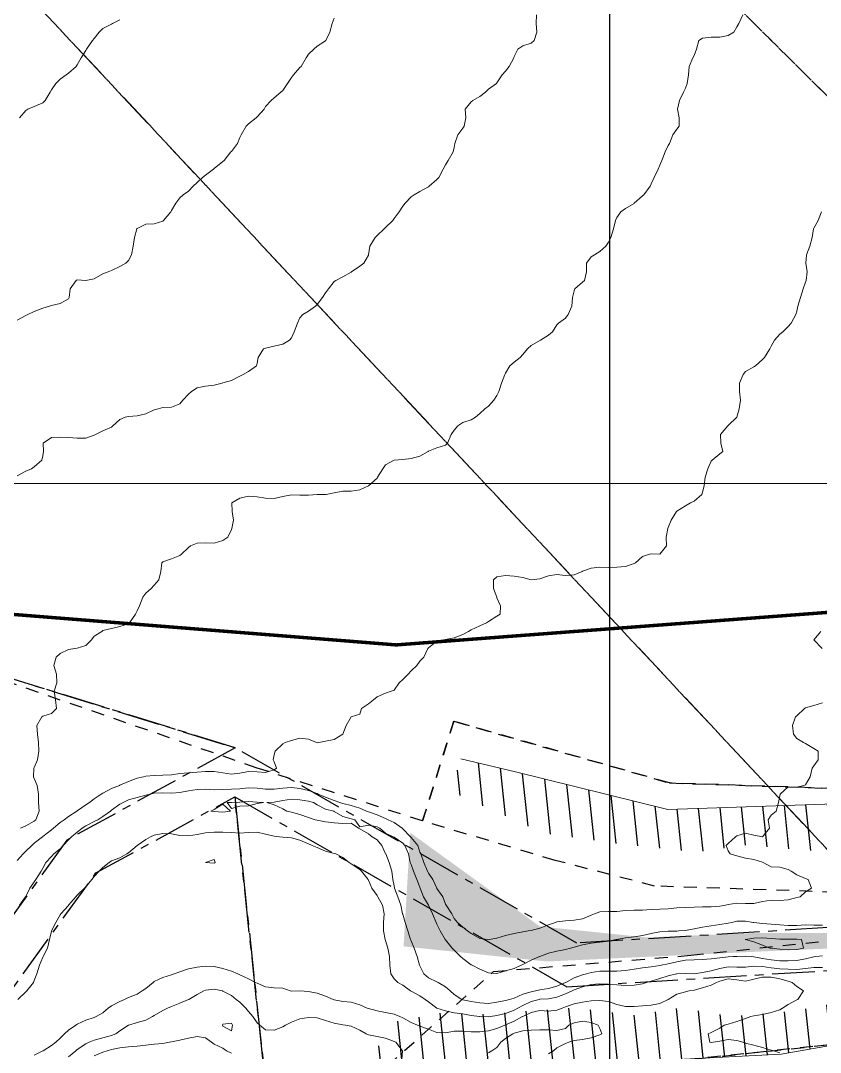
# Model space of a CAD drawing. Header units: centimetres. Extents: x 0 to 642158, y -847 to 649707.
# Drawn here: x 616796.5 to 616843.1, y 621054.2 to 621114.4 of the extents above; entities that cross this region are included whole.
import ezdxf

# ---------------------------------------------------------------- set-up
doc = ezdxf.new("R2010")
doc.units = ezdxf.units.CM
doc.header["$MEASUREMENT"] = 0
doc.linetypes.add('CENTERX2', pattern=[4, 2.5, -0.5, 0.5, -0.5])
doc.linetypes.add('JIS_02_0.7', pattern=[1.35, 0.75, -0.6])
for name, color, linetype, lineweight in [('MEV_grille', 254, 'Continuous', 9), ('MEV_layout inondation', 5, 'Continuous', 15), ('MEV_schema paysager_V', 7, 'Continuous', 20), ('WAL_parcellaire agricole', 7, 'JIS_02_0.7', 25), ('WAL_topographie 0.5', 253, 'Continuous', 20)]:
    doc.layers.add(name, color=color, linetype=linetype, lineweight=lineweight)
doc.layers.add('MEV_hydro_Ha', color=7, linetype='Continuous', lineweight=30, true_color=0x0000f9)
doc.layers.add('SPW_parcellaire cadastral', color=7, linetype='CENTERX2', lineweight=25, true_color=0xff0542)
doc.layers.add('MEV_schema paysager_Ha', color=7, linetype='Continuous', lineweight=25, transparency=0.13)
picture_1 = doc.add_image_def('image2.png', size_in_pixel=(6614, 11023))

# ---------------------------------------------------------------- blocks, each defined once
blk = doc.blocks.new('*U114')
at = {"layer": 'MEV_grille', "transparency": 33554687}
blk.add_lwpolyline([(-1338.461, 0), (1338.461, 0)], dxfattribs=at)
blk = doc.blocks.new('*U115')
at = {"layer": 'MEV_grille', "color": 0, "linetype": 'ByBlock', "lineweight": -2, "transparency": 16777216}
blk.add_blockref('*U114', (0, -1300), dxfattribs=at)

msp = doc.modelspace()

# ---------------------------------------------------------------- hatches: boundary and pattern name
at = {"layer": 'MEV_hydro_Ha'}
h = msp.add_hatch(color=160, dxfattribs=at)
h.dxf.hatch_style = 1
h.paths.add_polyline_path([(616923.189, 621072.184), (616923.583, 621070.074), (616908.943, 621069.337), (616896.908, 621067.665), (616890.622, 621065.504), (616879.516, 621062.313), (616868.169, 621061.352), (616856.408, 621060.756), (616840.985, 621060.113), (616827.166, 621059.468), (616818.8, 621060.35), (616819.191, 621066.99), (616826.744, 621061.52), (616832.996, 621060.87), (616839.115, 621061.13), (616844.194, 621061.13), (616853.18, 621062.303), (616865.292, 621062.433), (616876.101, 621063.735), (616884.565, 621065.037), (616893.16, 621067.772), (616897.328, 621069.855), (616903.969, 621070.767), (616911.913, 621071.157), (616919.728, 621071.939), (616922.592, 621072.069)])
at = {"layer": 'MEV_schema paysager_Ha', "transparency": 33554687}
h = msp.add_hatch(dxfattribs=at)
h.set_pattern_fill('ANSI31', color=130, scale=10, angle=51)
h.paths.add_polyline_path([(616921.234, 621075.254), (616920.175, 621077.34), (616905.115, 621075.593), (616894.808, 621073.656), (616886.88, 621072.511), (616881.066, 621071.454), (616864.359, 621069.597), (616853.438, 621069.044), (616846.802, 621068.768), (616834.221, 621068.353), (616825.332, 621070.538), (616822.148, 621071.312), (616821.589, 621069.393), (616826.957, 621066.971), (616831.373, 621066.337), (616835.888, 621065.856), (616838.774, 621066.263), (616842.252, 621065.967), (616846.616, 621065.771), (616849.497, 621066.823), (616852.821, 621066.768), (616855.701, 621066.713), (616859.967, 621066.269), (616863.883, 621066.868), (616868.477, 621067.607), (616875.024, 621067.079), (616876.872, 621068.927), (616881.149, 621068.61), (616886.864, 621069.509), (616891.602, 621070.91), (616894.117, 621071.2), (616895.954, 621071.877), (616899.511, 621072.235), (616903.286, 621073.686), (616906.074, 621073.744), (616910.198, 621073.86), (616912.87, 621074.499), (616915.89, 621074.789)])
h = msp.add_hatch(dxfattribs=at)
h.set_pattern_fill('ANSI31', color=130, scale=10, angle=51)
h.paths.add_polyline_path([(616926.518, 621065.683), (616925.028, 621066.508), (616922.985, 621065.666), (616919.62, 621064.285), (616916.675, 621065.126), (616914.511, 621064.825), (616911.567, 621065.186), (616909.163, 621065.066), (616906.278, 621064.405), (616902.132, 621064.044), (616895.401, 621063.143), (616891.249, 621062.241), (616886.378, 621060.618), (616882.892, 621060.141), (616878.07, 621059.091), (616874.105, 621059.79), (616868.681, 621058.277), (616861.806, 621057.836), (616856.761, 621057.899), (616851.715, 621057.773), (616848.372, 621058.025), (616844.651, 621057.142), (616841.624, 621056.575), (616838.029, 621056.259), (616834.939, 621056.764), (616832.29, 621056.322), (616828.758, 621056.764), (616823.586, 621056.386), (616820.938, 621056.449), (616817.723, 621055.851), (616816.544, 621051.598), (616824.131, 621053.032), (616829.052, 621052.93), (616834.793, 621053.75), (616840.842, 621054.057), (616844.943, 621054.775), (616847.301, 621055.082), (616850.377, 621055.287), (616854.068, 621055.595), (616858.681, 621055.902), (616863.397, 621056.209), (616867.19, 621056.312), (616870.881, 621056.619), (616874.469, 621057.029), (616878.981, 621057.337), (616883.081, 621057.849), (616887.797, 621058.977), (616890.565, 621059.284), (616894.051, 621060.001), (616900.305, 621060.924), (616911.504, 621061.753), (616915.929, 621062.029), (616918.556, 621062.582), (616922.704, 621063.135), (616925.608, 621063.964), (616927.245, 621064.559)])

# ---------------------------------------------------------------- linework, layer by layer
at = {"layer": 'MEV_layout inondation', "const_width": 0.2}
msp.add_lwpolyline([(616900.942, 621085.199), (616869.556, 621081.82), (616818.373, 621077.958), (616791.092, 621080.131), (616754.688, 621092.309), (616742.718, 621101.924), (616722.412, 621069.444), (616695.48, 621070.085), (616668.547, 621046.793), (616701.256, 620999.929), (616753.203, 621003.561), (616805.513, 621043.508), (616905.775, 621054.403)], dxfattribs=at)
at = {"layer": 'MEV_schema paysager_V', "color": 130}
for points in [[(616920.175, 621077.34), (616905.115, 621075.593), (616894.808, 621073.656), (616886.88, 621072.511), (616881.066, 621071.454), (616864.359, 621069.597), (616853.438, 621069.044), (616846.802, 621068.768), (616834.221, 621068.353), (616825.332, 621070.538), (616822.148, 621071.312)], [(616816.759, 621052.372), (616816.544, 621051.598), (616824.131, 621053.032), (616829.052, 621052.93), (616834.793, 621053.75), (616840.842, 621054.057), (616844.943, 621054.775), (616847.301, 621055.082), (616850.377, 621055.287), (616854.068, 621055.595), (616858.681, 621055.902), (616863.397, 621056.209), (616867.19, 621056.312), (616870.881, 621056.619), (616874.469, 621057.029), (616878.981, 621057.337), (616883.081, 621057.849), (616887.797, 621058.977), (616890.565, 621059.284), (616894.051, 621060.001), (616900.305, 621060.924)]]:
    msp.add_lwpolyline(points, dxfattribs=at)
at = {"layer": 'SPW_parcellaire cadastral'}
for points in [[(616847.565, 621061.691), (616772.42, 621142.06), (616841.151, 621171.07), (616875.163, 621136.929), (616902.276, 621105.214), (616921.936, 621074.869), (616923.568, 621072.35), (616896.517, 621069.531), (616879.69, 621063.677), (616847.565, 621061.691)], [(616847.565, 621061.691), (616828.917, 621060.539), (616808.973, 621071.951), (616779.19, 621081.167), (616754.653, 621083.181), (616749.683, 621089.067), (616744.793, 621094.859), (616737.834, 621103.1), (616737.636, 621103.336), (616732.916, 621108.926), (616728.3, 621114.393), (616727.627, 621115.19), (616722.948, 621120.732), (616722.671, 621121.06), (616772.42, 621142.06), (616847.565, 621061.691)], [(616770.879, 621062.083), (616760.686, 621075.337), (616754.653, 621083.181), (616779.19, 621081.167), (616808.973, 621071.951), (616799.149, 621066.556), (616793.149, 621058.234), (616770.879, 621062.083)], [(616773.292, 621059.129), (616794.263, 621055.504), (616800.848, 621064.637), (616808.947, 621069.085), (616810.649, 621053.21), (616786.411, 621043.132), (616779.255, 621051.859), (616773.292, 621059.129)], [(616828.62, 620991.602), (616822.528, 620999.222), (616821.141, 621000.957), (616815.653, 621007.62), (616810.697, 621013.64), (616809.106, 621015.572), (616786.411, 621043.132), (616810.649, 621053.21), (616808.947, 621069.085), (616828.325, 621057.997), (616866.877, 621060.38), (616914.934, 620908.409)]]:
    msp.add_lwpolyline(points, dxfattribs=at)
at = {"layer": 'WAL_parcellaire agricole'}
for points in [[(616810.251, 621070.768), (616781.35, 621080.764), (616765.85, 621085.362), (616748.357, 621090.818), (616682.918, 621169.639), (616661.738, 621197.449), (616602.087, 621269.369), (616526.994, 621299.499), (616576.822, 621338.338), (616533.815, 621402.665), (616552.813, 621416.834), (616582.717, 621382.138), (616635.423, 621323.445), (616688.43, 621261.152), (616732.293, 621211.325), (616828.245, 621125.169), (616881.648, 621072.228), (616874.217, 621071.21), (616845.277, 621069.528), (616834.321, 621069.895), (616821.725, 621073.496), (616819.913, 621067.675), (616810.251, 621070.768)], [(616729.279, 621214.505), (616755.498, 621243.526), (616799.169, 621200.865), (616838.173, 621169.87), (616922.849, 621078.881), (616887.651, 621066.277), (616828.245, 621125.169), (616732.293, 621211.325), (616729.279, 621214.505)], [(616881.648, 621072.228), (616887.651, 621066.277), (616879.751, 621065.476), (616845.352, 621063.472), (616833.452, 621063.87), (616827.652, 621065.37), (616819.913, 621067.675), (616821.725, 621073.496), (616834.321, 621069.895), (616845.277, 621069.528), (616874.217, 621071.21), (616881.648, 621072.228)], [(616814.49, 621050.306), (616817.853, 621053.369), (616824.051, 621058.886), (616835.557, 621059.83), (616843.551, 621060.681), (616879.102, 621062.459), (616881.452, 621057.429), (616875.386, 621056.217), (616844.023, 621054.647), (616836.053, 621053.8), (616826.496, 621053.049), (616814.49, 621050.306)], [(616953.143, 620711.971), (616858.38, 620827.209), (616864.438, 620861.876), (616868.32, 620884.334), (616867.933, 620903.376), (616866.056, 620918.251), (616863.43, 620932.75), (616860.116, 620946.437), (616856.142, 620953.121), (616843.946, 620973.289), (616803.523, 621027.534), (616798.272, 621035.533), (616814.49, 621050.306), (616826.496, 621053.049), (616836.053, 621053.8), (616844.023, 621054.647), (616875.386, 621056.217), (616881.452, 621057.429)]]:
    msp.add_lwpolyline(points, dxfattribs=at)
at = {"layer": 'WAL_topographie 0.5'}
for points in [[(616826.55, 621114.75), (616826.539, 621114.25), (616826.58, 621113.75), (616826.417, 621113.25), (616826.25, 621113.099), (616825.75, 621112.947), (616825.472, 621112.75), (616825.25, 621112.321), (616825.225, 621112.25), (616824.964, 621111.75), (616824.75, 621111.462), (616824.554, 621111.25), (616824.25, 621110.778), (616824.219, 621110.75), (616823.75, 621110.409), (616823.575, 621110.25), (616823.25, 621109.99), (616822.85, 621109.75), (616822.75, 621109.685), (616822.393, 621109.25), (616822.424, 621108.75), (616822.339, 621108.25), (616822.25, 621108.129), (616821.972, 621107.75), (616821.788, 621107.25), (616821.75, 621107), (616821.7, 621106.75), (616821.411, 621106.25), (616821.25, 621106), (616821.118, 621105.75), (616820.853, 621105.25), (616820.75, 621105.144), (616820.286, 621104.75), (616820.25, 621104.719), (616819.75, 621104.447), (616819.409, 621104.25), (616819.25, 621104.129), (616818.895, 621103.75), (616818.75, 621103.577), (616818.537, 621103.25), (616818.25, 621102.854), (616818.169, 621102.75), (616817.75, 621102.342), (616817.658, 621102.25), (616817.25, 621101.863), (616817.148, 621101.75), (616816.832, 621101.25), (616816.762, 621100.75), (616816.75, 621100.719), (616816.482, 621100.25), (616816.25, 621100.083), (616815.769, 621099.75), (616815.75, 621099.734), (616815.25, 621099.462), (616814.838, 621099.25), (616814.75, 621099.192), (616814.412, 621098.75), (616814.25, 621098.53), (616814.061, 621098.25), (616813.75, 621097.839), (616813.667, 621097.75), (616813.25, 621097.459), (616812.917, 621097.25), (616812.75, 621097.054), (616812.601, 621096.75), (616812.424, 621096.25), (616812.25, 621095.886), (616812.146, 621095.75), (616811.75, 621095.515), (616811.25, 621095.41), (616810.75, 621095.298), (616810.617, 621095.25), (616810.317, 621094.75), (616810.25, 621094.417), (616810.219, 621094.25), (616809.75, 621093.924), (616809.442, 621093.75), (616809.25, 621093.646), (616808.75, 621093.398), (616808.25, 621093.259), (616808.212, 621093.25), (616807.75, 621093.135), (616807.25, 621093.071), (616806.75, 621092.969), (616806.432, 621092.75), (616806.25, 621092.604), (616805.92, 621092.25), (616805.75, 621092.047), (616805.25, 621091.85), (616804.75, 621091.821), (616804.485, 621091.75), (616804.25, 621091.684), (616803.75, 621091.463), (616803.25, 621091.342), (616802.75, 621091.307), (616802.544, 621091.25), (616802.25, 621091.125), (616801.833, 621090.75), (616801.75, 621090.685), (616801.25, 621090.466), (616800.827, 621090.25), (616800.75, 621090.211), (616800.25, 621090.029), (616799.75, 621090.028), (616799.25, 621090.065), (616798.75, 621090.089), (616798.25, 621090.08), (616797.776, 621089.75), (616797.786, 621089.25), (616797.75, 621089), (616797.694, 621088.75), (616797.25, 621088.36), (616797.095, 621088.25), (616796.75, 621088.099), (616796.25, 621087.826)], [(616814.75, 621114.558), (616814.642, 621114.25), (616814.5, 621113.75), (616814.264, 621113.25), (616814.25, 621113.233), (616813.75, 621112.924), (616813.559, 621112.75), (616813.25, 621112.454), (616813.114, 621112.25), (616812.817, 621111.75), (616812.75, 621111.685), (616812.375, 621111.25), (616812.25, 621111.1), (616812.027, 621110.75), (616811.75, 621110.331), (616811.631, 621110.25), (616811.25, 621109.917), (616811.076, 621109.75), (616810.75, 621109.409), (616810.658, 621109.25), (616810.25, 621108.794), (616810.192, 621108.75), (616809.75, 621108.401), (616809.615, 621108.25), (616809.314, 621107.75), (616809.25, 621107.594), (616809.109, 621107.25), (616808.75, 621106.783), (616808.722, 621106.75), (616808.324, 621106.25), (616808.25, 621106.185), (616807.75, 621105.788), (616807.708, 621105.75), (616807.25, 621105.391), (616807.069, 621105.25), (616806.75, 621104.97), (616806.513, 621104.75), (616806.25, 621104.464), (616805.937, 621104.25), (616805.75, 621104.07), (616805.5, 621103.75), (616805.25, 621103.329), (616805.209, 621103.25), (616804.793, 621102.75), (616804.75, 621102.715), (616804.25, 621102.548), (616803.75, 621102.534), (616803.25, 621102.283), (616803.228, 621102.25), (616803.088, 621101.75), (616803.028, 621101.25), (616802.921, 621100.75), (616802.75, 621100.417), (616802.6, 621100.25), (616802.25, 621100.061), (616801.75, 621099.828), (616801.566, 621099.75), (616801.25, 621099.628), (616800.75, 621099.346), (616800.25, 621099.25), (616800.25, 621099.25), (616800.25, 621099.25), (616799.75, 621099.278), (616799.69, 621099.25), (616799.335, 621098.75), (616799.292, 621098.25), (616799.25, 621098.179), (616798.75, 621097.9), (616798.25, 621097.787), (616798.143, 621097.75), (616797.75, 621097.619), (616797.25, 621097.435), (616796.881, 621097.25), (616796.75, 621097.195), (616796.25, 621096.923)], [(616802.25, 621114.457), (616801.818, 621114.25), (616801.75, 621114.217), (616801.25, 621113.952), (616801.039, 621113.75), (616800.75, 621113.368), (616800.642, 621113.25), (616800.302, 621112.75), (616800.25, 621112.667), (616799.982, 621112.25), (616799.75, 621111.844), (616799.698, 621111.75), (616799.25, 621111.356), (616799.104, 621111.25), (616798.75, 621110.993), (616798.515, 621110.75), (616798.25, 621110.375), (616798.177, 621110.25), (616797.878, 621109.75), (616797.75, 621109.628), (616797.25, 621109.405), (616796.868, 621109.25), (616796.75, 621109.173), (616796.383, 621108.75)], [(616838.605, 621114.75), (616838.356, 621114.25), (616838.25, 621114.065), (616838.077, 621113.75), (616837.75, 621113.56), (616837.25, 621113.456), (616836.75, 621113.447), (616836.25, 621113.403), (616836.021, 621113.25), (616835.904, 621112.75), (616835.75, 621112.375), (616835.683, 621112.25), (616835.459, 621111.75), (616835.433, 621111.25), (616835.352, 621110.75), (616835.25, 621110.472), (616835.139, 621110.25), (616834.897, 621109.75), (616834.777, 621109.25), (616834.882, 621108.75), (616834.883, 621108.25), (616834.75, 621108.076), (616834.508, 621107.75), (616834.311, 621107.25), (616834.25, 621107.118), (616834.075, 621106.75), (616833.878, 621106.25), (616833.75, 621105.972), (616833.65, 621105.75), (616833.417, 621105.25), (616833.25, 621104.881), (616833.195, 621104.75), (616832.816, 621104.25), (616832.75, 621104.19), (616832.263, 621103.75), (616832.25, 621103.738), (616831.75, 621103.448), (616831.479, 621103.25), (616831.25, 621102.917), (616831.173, 621102.75), (616831.057, 621102.25), (616830.896, 621101.75), (616830.75, 621101.477), (616830.594, 621101.25), (616830.25, 621100.926), (616829.95, 621100.75), (616829.75, 621100.621), (616829.469, 621100.25), (616829.472, 621099.75), (616829.35, 621099.25), (616829.25, 621099.136), (616828.8, 621098.75), (616828.75, 621098.635), (616828.652, 621098.25), (616828.617, 621097.75), (616828.413, 621097.25), (616828.25, 621097.044), (616827.833, 621096.75), (616827.75, 621096.65), (616827.492, 621096.25), (616827.25, 621096.042), (616826.794, 621095.75), (616826.75, 621095.728), (616826.25, 621095.453), (616826.036, 621095.25), (616825.75, 621094.917), (616825.603, 621094.75), (616825.25, 621094.471), (616825.006, 621094.25), (616824.75, 621093.833), (616824.706, 621093.75), (616824.507, 621093.25), (616824.364, 621092.75), (616824.25, 621092.528), (616824.071, 621092.25), (616823.75, 621091.904), (616823.54, 621091.75), (616823.25, 621091.475), (616823, 621091.25), (616822.75, 621091.109), (616822.25, 621090.957), (616821.967, 621090.75), (616821.75, 621090.509), (616821.587, 621090.25), (616821.364, 621089.75), (616821.25, 621089.625), (616820.75, 621089.474), (616820.25, 621089.264), (616820.231, 621089.25), (616819.75, 621088.972), (616819.25, 621088.837), (616818.75, 621088.785), (616818.25, 621088.75), (616818.25, 621088.75), (616817.75, 621088.481), (616817.588, 621088.25), (616817.281, 621087.75), (616817.25, 621087.703), (616816.75, 621087.25), (616816.75, 621087.25), (616816.25, 621087.021), (616815.75, 621086.939), (616815.25, 621086.931), (616814.75, 621086.84), (616814.288, 621086.75), (616814.25, 621086.743), (616813.75, 621086.736), (616813.25, 621086.709), (616812.75, 621086.709), (616812.25, 621086.728), (616811.75, 621086.631), (616811.25, 621086.51), (616810.75, 621086.523), (616810.25, 621086.609), (616809.75, 621086.655), (616809.25, 621086.533), (616808.769, 621086.25), (616808.8, 621085.75), (616808.875, 621085.25), (616808.774, 621084.75), (616808.75, 621084.7), (616808.545, 621084.25), (616808.25, 621084.047), (616807.75, 621083.907), (616807.25, 621083.929), (616806.75, 621083.892), (616806.364, 621083.75), (616806.25, 621083.65), (616805.833, 621083.25), (616805.75, 621083.179), (616805.25, 621082.991), (616804.75, 621082.81), (616804.687, 621082.75), (616804.639, 621082.25), (616804.509, 621081.75), (616804.25, 621081.45), (616804.071, 621081.25), (616803.75, 621080.977), (616803.591, 621080.75), (616803.399, 621080.25), (616803.25, 621079.944), (616803.15, 621079.75), (616802.815, 621079.25), (616802.75, 621079.193), (616802.25, 621079.025), (616801.75, 621078.922), (616801.25, 621078.806), (616801.191, 621078.75), (616800.75, 621078.472), (616800.583, 621078.25), (616800.25, 621077.926), (616799.75, 621077.772), (616799.625, 621077.75), (616799.25, 621077.683), (616798.75, 621077.464), (616798.517, 621077.25), (616798.394, 621076.75), (616798.542, 621076.25), (616798.556, 621075.75), (616798.41, 621075.25), (616798.482, 621074.75), (616798.537, 621074.25), (616798.25, 621073.955), (616797.75, 621073.802), (616797.687, 621073.75), (616797.407, 621073.25), (616797.431, 621072.75), (616797.494, 621072.25), (616797.512, 621071.75), (616797.436, 621071.25), (616797.25, 621070.798), (616797.23, 621070.75), (616797.213, 621070.25), (616797.25, 621070.165), (616797.414, 621069.75), (616797.498, 621069.25), (616797.486, 621068.75), (616797.539, 621068.25), (616797.346, 621067.75), (616797.25, 621067.667), (616796.75, 621067.391), (616796.453, 621067.25)], [(616843.189, 621103.25), (616843, 621102.75), (616842.75, 621102.294), (616842.726, 621102.25), (616842.644, 621101.75), (616842.517, 621101.25), (616842.319, 621100.75), (616842.277, 621100.25), (616842.356, 621099.75), (616842.29, 621099.25), (616842.25, 621099.145), (616842.114, 621098.75), (616841.961, 621098.25), (616841.815, 621097.75), (616841.75, 621097.458), (616841.686, 621097.25), (616841.422, 621096.75), (616841.25, 621096.55), (616840.924, 621096.25), (616840.75, 621096.102), (616840.444, 621095.75), (616840.25, 621095.397), (616840.167, 621095.25), (616839.859, 621094.75), (616839.75, 621094.62), (616839.333, 621094.25), (616839.25, 621094.196), (616838.75, 621093.923), (616838.618, 621093.75), (616838.408, 621093.25), (616838.411, 621092.75), (616838.464, 621092.25), (616838.388, 621091.75), (616838.25, 621091.25), (616838.25, 621091.25), (616837.75, 621090.766), (616837.728, 621090.75), (616837.295, 621090.25), (616837.315, 621089.75), (616837.429, 621089.25), (616837.25, 621089.118), (616836.813, 621088.75), (616836.75, 621088.691), (616836.562, 621088.25), (616836.409, 621087.75), (616836.35, 621087.25), (616836.25, 621086.875), (616836.196, 621086.75), (616835.75, 621086.359), (616835.544, 621086.25), (616835.25, 621086.078), (616834.75, 621085.768), (616834.727, 621085.75), (616834.425, 621085.25), (616834.25, 621084.812), (616834.23, 621084.75), (616834.132, 621084.25), (616834.139, 621083.75), (616833.75, 621083.25), (616833.75, 621083.25), (616833.75, 621083.25), (616833.25, 621083.276), (616833.15, 621083.25), (616832.75, 621083.117), (616832.327, 621082.75), (616832.25, 621082.706), (616831.75, 621082.534), (616831.25, 621082.491), (616830.75, 621082.484), (616830.25, 621082.489), (616829.75, 621082.435), (616829.25, 621082.26), (616829.226, 621082.25), (616828.75, 621082.054), (616828.25, 621082.021), (616827.75, 621082.062), (616827.25, 621081.993), (616826.75, 621081.812), (616826.25, 621081.764), (616825.75, 621081.892), (616825.25, 621081.968), (616824.75, 621082.01), (616824.25, 621081.937), (616824.054, 621081.75), (616824.05, 621081.25), (616824.236, 621080.75), (616824.25, 621080.7), (616824.464, 621080.25), (616824.432, 621079.75), (616824.25, 621079.645), (616823.75, 621079.33), (616823.632, 621079.25), (616823.25, 621079.074), (616822.75, 621078.841), (616822.59, 621078.75), (616822.25, 621078.557), (616821.75, 621078.378), (616821.25, 621078.265), (616821.125, 621078.25), (616820.75, 621078.171), (616820.25, 621077.796), (616820.224, 621077.75), (616819.975, 621077.25), (616819.75, 621077), (616819.577, 621076.75), (616819.25, 621076.447), (616819.067, 621076.25), (616818.75, 621075.933), (616818.538, 621075.75), (616818.25, 621075.309), (616818.083, 621075.25), (616817.75, 621075.133), (616817.25, 621074.929), (616817.041, 621074.75), (616816.75, 621074.517), (616816.35, 621074.25), (616816.25, 621073.917), (616815.751, 621073.75), (616815.75, 621073.75), (616815.45, 621073.25), (616815.25, 621072.75), (616815.25, 621072.75), (616814.75, 621072.425), (616814.25, 621072.341), (616813.85, 621072.25), (616813.75, 621072.237), (616813.719, 621072.25), (616813.25, 621072.458), (616812.75, 621072.515), (616812.25, 621072.381), (616811.883, 621072.25), (616811.75, 621072.176), (616811.308, 621071.75), (616811.25, 621071.536), (616811.193, 621071.25), (616811.25, 621071.125), (616811.383, 621070.75), (616811.25, 621070.669), (616810.75, 621070.514), (616810.25, 621070.542), (616809.75, 621070.557), (616809.25, 621070.47), (616808.75, 621070.412), (616808.25, 621070.478), (616807.75, 621070.555), (616807.25, 621070.565), (616806.75, 621070.522), (616806.25, 621070.478), (616805.75, 621070.443), (616805.25, 621070.376), (616804.75, 621070.341), (616804.25, 621070.338), (616803.75, 621070.286), (616803.62, 621070.25), (616803.25, 621070.178), (616802.75, 621069.988), (616802.25, 621069.762), (616802.221, 621069.75), (616801.75, 621069.581), (616801.25, 621069.307), (616801.161, 621069.25), (616800.75, 621068.971), (616800.469, 621068.75), (616800.25, 621068.612), (616799.75, 621068.262), (616799.736, 621068.25), (616799.25, 621067.931), (616798.996, 621067.75), (616798.75, 621067.583), (616798.365, 621067.25), (616798.25, 621067.155), (616797.75, 621066.762), (616797.734, 621066.75), (616797.25, 621066.371), (616797.102, 621066.25), (616796.75, 621065.904), (616796.61, 621065.75), (616796.25, 621065.36)], [(616843.142, 621078.75), (616842.75, 621078.25), (616843.227, 621077.75)], [(616843.25, 621074.583), (616842.75, 621074.426), (616842.25, 621074.282), (616842.191, 621074.25), (616841.75, 621073.809), (616841.667, 621073.75), (616841.5, 621073.25), (616841.56, 621072.75), (616841.75, 621072.484), (616842.139, 621072.25), (616842.25, 621072.197), (616842.75, 621071.908), (616843, 621071.75), (616843, 621071.25), (616842.75, 621070.9), (616842.635, 621070.75), (616842.525, 621070.25), (616842.25, 621069.792), (616842.15, 621069.75), (616841.75, 621069.655), (616841.25, 621069.667), (616840.781, 621069.25), (616840.75, 621069.15), (616840.689, 621068.75), (616840.544, 621068.25), (616840.25, 621068.012), (616840.073, 621067.75), (616840.163, 621067.25), (616839.75, 621066.75), (616839.75, 621066.75), (616839.75, 621066.75), (616839.25, 621066.853), (616838.75, 621066.954), (616838.25, 621066.811), (616838.161, 621066.75), (616837.75, 621066.367), (616837.629, 621066.25), (616837.75, 621065.932), (616837.861, 621065.75), (616838.25, 621065.635), (616838.75, 621065.509), (616839.25, 621065.429), (616839.75, 621065.268), (616839.779, 621065.25), (616840.25, 621064.992), (616840.75, 621064.983), (616841.25, 621064.84), (616841.417, 621064.75), (616841.75, 621064.531), (616842.25, 621064.315), (616842.417, 621064.25), (616842.614, 621063.75), (616842.25, 621063.545), (616841.939, 621063.25), (616841.75, 621063.208), (616841.25, 621063.078), (616840.75, 621063.034), (616840.25, 621063.058), (616839.75, 621062.975), (616839.25, 621062.851), (616838.75, 621062.864), (616838.25, 621062.883), (616837.75, 621062.796), (616837.58, 621062.75), (616837.25, 621062.694), (616836.75, 621062.663), (616836.25, 621062.669), (616835.75, 621062.65), (616835.25, 621062.625), (616834.75, 621062.596), (616834.25, 621062.545), (616833.75, 621062.527), (616833.25, 621062.508), (616832.75, 621062.467), (616832.25, 621062.458), (616831.75, 621062.444), (616831.25, 621062.396), (616830.75, 621062.389), (616830.25, 621062.362), (616829.935, 621062.25), (616829.75, 621062.174), (616829.25, 621061.962), (616828.75, 621061.874), (616828.25, 621061.852), (616827.75, 621061.783), (616827.673, 621061.75), (616827.25, 621061.614), (616826.75, 621061.413), (616826.25, 621061.286), (616826.079, 621061.25), (616825.75, 621061.191), (616825.25, 621061.1), (616824.75, 621060.989), (616824.25, 621060.837), (616823.798, 621060.75), (616823.75, 621060.742), (616823.685, 621060.75), (616823.25, 621060.816), (616822.75, 621061.095), (616822.525, 621061.25), (616822.25, 621061.467), (616821.954, 621061.75), (616821.75, 621061.979), (616821.612, 621062.25), (616821.287, 621062.75), (616821.25, 621062.823), (616821.084, 621063.25), (616820.75, 621063.736), (616820.744, 621063.75), (616820.507, 621064.25), (616820.25, 621064.623), (616820.201, 621064.75), (616819.985, 621065.25), (616819.801, 621065.75), (616819.75, 621065.859), (616819.64, 621066.25), (616819.25, 621066.709), (616819.21, 621066.75), (616818.75, 621067.22), (616818.713, 621067.25), (616818.25, 621067.588), (616817.896, 621067.75), (616817.75, 621067.812), (616817.25, 621068.026), (616816.75, 621068.201), (616816.628, 621068.25), (616816.25, 621068.415), (616815.75, 621068.576), (616815.25, 621068.699), (616815.084, 621068.75), (616814.75, 621068.871), (616814.25, 621069.075), (616813.815, 621069.25), (616813.75, 621069.282), (616813.25, 621069.456), (616812.75, 621069.579), (616812.25, 621069.622), (616811.75, 621069.588), (616811.25, 621069.542), (616810.75, 621069.534), (616810.25, 621069.589), (616809.75, 621069.606), (616809.25, 621069.557), (616808.75, 621069.533), (616808.25, 621069.518), (616807.75, 621069.503), (616807.25, 621069.531), (616806.75, 621069.519), (616806.25, 621069.442), (616805.75, 621069.345), (616805.25, 621069.29), (616804.75, 621069.316), (616804.25, 621069.307), (616804.01, 621069.25), (616803.75, 621069.19), (616803.25, 621069.054), (616802.75, 621068.902), (616802.438, 621068.75), (616802.25, 621068.651), (616801.75, 621068.297), (616801.689, 621068.25), (616801.25, 621067.935), (616800.956, 621067.75), (616800.75, 621067.637), (616800.25, 621067.388), (616800.046, 621067.25), (616799.75, 621067.021), (616799.419, 621066.75), (616799.25, 621066.564), (616798.94, 621066.25), (616798.75, 621066.055), (616798.396, 621065.75), (616798.25, 621065.605), (616797.925, 621065.25), (616797.75, 621064.921), (616797.653, 621064.75), (616797.345, 621064.25), (616797.25, 621064.114), (616796.998, 621063.75), (616796.75, 621063.266), (616796.74, 621063.25), (616796.378, 621062.75)], [(616808.25, 621068.196), (616808.702, 621068.25), (616808.25, 621068.65), (616807.75, 621068.348), (616807.55, 621068.25), (616807.75, 621068.23), (616808.25, 621068.196)], [(616810.25, 621068.703), (616810.617, 621068.75), (616810.25, 621068.766), (616809.75, 621068.81), (616809.25, 621068.776), (616808.75, 621068.758), (616808.5, 621068.75), (616808.75, 621068.4), (616809.25, 621068.548), (616809.75, 621068.556), (616810.25, 621068.703)], [(616843.25, 621061.59), (616842.75, 621061.597), (616842.25, 621061.602), (616841.75, 621061.572), (616841.25, 621061.563), (616840.75, 621061.605), (616840.25, 621061.647), (616839.75, 621061.678), (616839.25, 621061.743), (616839.206, 621061.75), (616838.75, 621061.826), (616838.25, 621061.815), (616837.96, 621061.75), (616837.75, 621061.708), (616837.25, 621061.624), (616836.75, 621061.555), (616836.25, 621061.469), (616835.75, 621061.371), (616835.25, 621061.282), (616834.864, 621061.25), (616834.75, 621061.242), (616834.25, 621061.232), (616833.75, 621061.197), (616833.25, 621061.101), (616832.75, 621060.989), (616832.25, 621060.915), (616831.75, 621060.852), (616831.25, 621060.76), (616831.206, 621060.75), (616830.75, 621060.661), (616830.25, 621060.603), (616829.75, 621060.538), (616829.25, 621060.446), (616828.75, 621060.314), (616828.546, 621060.25), (616828.25, 621060.166), (616827.75, 621060.08), (616827.25, 621059.961), (616826.75, 621059.756), (616826.735, 621059.75), (616826.25, 621059.539), (616825.75, 621059.292), (616825.668, 621059.25), (616825.25, 621059.061), (616824.75, 621058.916), (616824.25, 621058.772), (616823.75, 621058.799), (616823.25, 621059.025), (616822.809, 621059.25), (616822.75, 621059.277), (616822.25, 621059.637), (616822.126, 621059.75), (616821.75, 621060.128), (616821.638, 621060.25), (616821.25, 621060.73), (616821.236, 621060.75), (616820.942, 621061.25), (616820.75, 621061.641), (616820.697, 621061.75), (616820.485, 621062.25), (616820.255, 621062.75), (616820.25, 621062.759), (616819.972, 621063.25), (616819.772, 621063.75), (616819.75, 621063.812), (616819.581, 621064.25), (616819.386, 621064.75), (616819.25, 621065.134), (616819.191, 621065.25), (616819.09, 621065.75), (616818.876, 621066.25), (616818.75, 621066.38), (616818.25, 621066.728), (616818.201, 621066.75), (616817.75, 621066.97), (616817.423, 621067.25), (616817.25, 621067.326), (616816.75, 621067.424), (616816.25, 621067.333), (616815.947, 621067.75), (616815.75, 621067.801), (616815.25, 621067.933), (616814.75, 621068.224), (616814.729, 621068.25), (616814.25, 621068.374), (616813.75, 621068.613), (616813.537, 621068.75), (616813.25, 621068.828), (616812.75, 621068.917), (616812.25, 621068.946), (616811.75, 621068.866), (616811.25, 621068.78), (616810.821, 621068.75), (616811.25, 621068.625), (616811.75, 621068.387), (616811.993, 621068.25), (616812.25, 621068.192), (616812.75, 621068.048), (616813.25, 621067.874), (616813.649, 621067.75), (616813.75, 621067.72), (616814.25, 621067.634), (616814.75, 621067.576), (616815.25, 621067.531), (616815.75, 621067.549), (616816.164, 621067.25), (616816.25, 621067.22), (616816.75, 621066.918), (616816.958, 621066.75), (616817.25, 621066.569), (616817.525, 621066.25), (616817.75, 621065.764), (616817.755, 621065.75), (616817.963, 621065.25), (616818.121, 621064.75), (616818.174, 621064.25), (616818.25, 621063.883), (616818.278, 621063.75), (616818.473, 621063.25), (616818.631, 621062.75), (616818.744, 621062.25), (616818.75, 621062.23), (616818.887, 621061.75), (616819.048, 621061.25), (616819.212, 621060.75), (616819.25, 621060.668), (616819.418, 621060.25), (616819.601, 621059.75), (616819.733, 621059.25), (616819.75, 621059.209), (616819.983, 621058.75), (616820.25, 621058.519), (616820.75, 621058.283), (616820.816, 621058.25), (616821.25, 621057.991), (616821.523, 621057.75), (616821.75, 621057.549), (616822.2, 621057.25), (616822.25, 621057.226), (616822.75, 621057.122), (616823.25, 621057.051), (616823.75, 621057.008), (616824.25, 621057.087), (616824.75, 621057.195)], [(616796.296, 621057.25), (616796.75, 621057.699), (616796.818, 621057.75), (616797.211, 621058.25), (616797.25, 621058.365), (616797.402, 621058.75), (616797.56, 621059.25), (616797.75, 621059.714), (616797.769, 621059.75), (616798.011, 621060.25), (616798.128, 621060.75), (616798.25, 621061.231), (616798.255, 621061.25), (616798.508, 621061.75), (616798.75, 621062.185), (616798.808, 621062.25), (616799.25, 621062.747), (616799.253, 621062.75), (616799.67, 621063.25), (616799.75, 621063.344), (616800.185, 621063.75), (616800.25, 621063.821), (616800.61, 621064.25), (616800.75, 621064.423), (616801.029, 621064.75), (616801.25, 621064.964), (616801.621, 621065.25), (616801.75, 621065.339), (616802.25, 621065.529), (616802.651, 621065.75), (616802.75, 621065.812), (616803.25, 621066.24), (616803.262, 621066.25), (616803.75, 621066.601), (616804.033, 621066.75), (616804.25, 621066.841), (616804.75, 621066.951), (616805.25, 621066.921), (616805.75, 621066.823), (616806.25, 621066.8), (616806.75, 621066.894), (616807.25, 621066.981), (616807.75, 621067.018), (616808.25, 621067.03), (616808.75, 621067.001), (616809.25, 621066.967), (616809.75, 621067.008), (616810.25, 621067.029), (616810.75, 621066.905), (616811.25, 621066.782), (616811.554, 621066.75), (616811.75, 621066.731), (616812.25, 621066.691), (616812.75, 621066.559), (616813.25, 621066.346), (616813.466, 621066.25), (616813.75, 621066.117), (616814.25, 621065.915), (616814.75, 621065.774), (616814.839, 621065.75), (616815.25, 621065.534), (616815.631, 621065.25), (616815.75, 621065.163), (616816.25, 621064.843), (616816.347, 621064.75), (616816.735, 621064.25), (616816.75, 621064.223), (616816.952, 621063.75), (616817.25, 621063.315), (616817.289, 621063.25), (616817.569, 621062.75), (616817.662, 621062.25), (616817.631, 621061.75), (616817.63, 621061.25), (616817.732, 621060.75), (616817.75, 621060.697), (616817.878, 621060.25), (616817.987, 621059.75), (616818.002, 621059.25), (616818.059, 621058.75), (616818.25, 621058.462), (616818.47, 621058.25), (616818.75, 621058.078), (616819.208, 621057.75), (616819.25, 621057.725), (616819.75, 621057.455), (616820.063, 621057.25), (616820.25, 621057.109), (616820.746, 621056.75), (616820.75, 621056.748), (616821.25, 621056.577), (616821.75, 621056.477), (616822.25, 621056.402), (616822.75, 621056.323), (616823.229, 621056.25), (616823.25, 621056.247), (616823.75, 621056.23), (616823.866, 621056.25), (616824.25, 621056.31), (616824.75, 621056.437), (616825.25, 621056.621), (616825.476, 621056.75), (616825.75, 621056.894), (616826.25, 621057.136), (616826.714, 621057.25), (616826.75, 621057.258), (616827.25, 621057.29), (616827.75, 621057.38), (616828.25, 621057.573), (616828.632, 621057.75), (616828.75, 621057.805), (616829.25, 621057.993), (616829.75, 621058.121), (616830.25, 621058.166), (616830.75, 621058.14), (616831.25, 621058.098), (616831.75, 621058.07), (616832.25, 621058.078), (616832.75, 621058.165), (616832.98, 621058.25), (616833.25, 621058.327), (616833.75, 621058.484), (616834.25, 621058.633), (616834.729, 621058.75), (616834.75, 621058.754), (616835.25, 621058.767), (616835.75, 621058.753), (616836.25, 621058.824), (616836.75, 621058.923), (616837.25, 621059.054), (616837.75, 621059.159), (616838.25, 621059.142), (616838.75, 621059.127), (616839.25, 621059.201), (616839.75, 621059.17), (616840.25, 621059.094), (616840.75, 621059.047), (616841.25, 621059.012), (616841.75, 621059.009), (616842.25, 621059.05), (616842.75, 621059.119), (616843.25, 621059.125)], [(616807.805, 621065.25), (616807.75, 621065.21), (616807.25, 621065.25), (616807.25, 621065.25), (616807.25, 621065.25), (616807.75, 621065.432), (616807.805, 621065.25)], [(616841.75, 621060.159), (616842.143, 621060.25), (616842.029, 621060.75), (616841.75, 621060.773), (616841.25, 621060.772), (616840.75, 621060.769), (616840.25, 621060.805), (616839.75, 621060.85), (616839.25, 621060.836), (616838.75, 621060.752), (616838.738, 621060.75), (616838.75, 621060.748), (616839.25, 621060.62), (616839.75, 621060.417), (616840.177, 621060.25), (616840.25, 621060.243), (616840.75, 621060.193), (616841.25, 621060.141), (616841.75, 621060.159)], [(616824.75, 621057.195), (616824.972, 621057.25), (616825.25, 621057.332), (616825.75, 621057.553), (616826.25, 621057.705), (616826.506, 621057.75), (616826.75, 621057.803), (616827.25, 621057.882), (616827.75, 621058.017), (616828.25, 621058.238), (616828.276, 621058.25), (616828.75, 621058.509), (616829.25, 621058.693), (616829.476, 621058.75), (616829.75, 621058.831), (616830.25, 621058.897), (616830.75, 621058.896), (616831.25, 621058.894), (616831.75, 621058.935), (616832.25, 621059.015), (616832.75, 621059.091), (616833.25, 621059.161), (616833.75, 621059.235), (616833.833, 621059.25), (616834.25, 621059.329), (616834.75, 621059.452), (616835.25, 621059.539), (616835.75, 621059.564), (616836.25, 621059.583), (616836.75, 621059.615), (616837.25, 621059.672), (616837.75, 621059.732), (616838.027, 621059.75), (616838.25, 621059.769), (616838.75, 621059.779), (616839.094, 621059.75), (616839.25, 621059.74), (616839.75, 621059.652), (616840.25, 621059.563), (616840.75, 621059.516), (616841.25, 621059.504), (616841.75, 621059.534), (616842.25, 621059.618), (616842.75, 621059.74), (616842.858, 621059.75), (616843.25, 621059.793)], [(616797.25, 621054.006), (616797.75, 621054.244), (616797.762, 621054.25), (616798.25, 621054.561), (616798.509, 621054.75), (616798.75, 621054.991), (616799.014, 621055.25), (616799.25, 621055.462), (616799.671, 621055.75), (616799.75, 621055.802), (616800.25, 621056.037), (616800.75, 621056.199), (616800.858, 621056.25), (616801.25, 621056.477), (616801.566, 621056.75), (616801.75, 621056.874), (616802.25, 621057.136), (616802.523, 621057.25), (616802.75, 621057.359), (616803.25, 621057.566), (616803.551, 621057.75), (616803.75, 621057.882), (616804.193, 621058.25), (616804.25, 621058.294), (616804.75, 621058.538), (616805.25, 621058.693), (616805.407, 621058.75), (616805.75, 621058.869), (616806.25, 621059.04), (616806.75, 621059.144), (616807.25, 621059.2), (616807.75, 621059.173), (616808.25, 621059.061), (616808.75, 621058.909), (616809.13, 621058.75), (616809.25, 621058.696), (616809.75, 621058.449), (616810.159, 621058.25), (616810.25, 621058.195), (616810.75, 621057.989), (616811.25, 621057.931), (616811.75, 621057.901), (616812.182, 621057.75), (616812.25, 621057.741), (616812.75, 621057.748), (616813.25, 621057.716), (616813.75, 621057.61), (616814.25, 621057.444), (616814.687, 621057.25), (616814.75, 621057.227), (616815.25, 621057.124), (616815.75, 621057.093), (616816.25, 621056.928), (616816.682, 621056.75), (616816.75, 621056.724), (616817.25, 621056.593), (616817.75, 621056.492), (616818.25, 621056.389), (616818.581, 621056.25), (616818.75, 621056.184), (616819.25, 621055.913), (616819.612, 621055.75), (616819.75, 621055.696), (616820.25, 621055.516), (616820.75, 621055.327), (616821.25, 621055.309), (616821.75, 621055.399), (616822.25, 621055.407), (616822.75, 621055.354), (616823.25, 621055.359), (616823.75, 621055.409), (616824.25, 621055.556), (616824.717, 621055.75), (616824.75, 621055.762), (616825.25, 621055.975), (616825.743, 621056.25), (616825.75, 621056.254), (616826.25, 621056.494), (616826.75, 621056.599), (616827.25, 621056.575), (616827.75, 621056.624), (616828.059, 621056.75), (616828.25, 621056.821), (616828.75, 621056.998), (616829.25, 621057.099), (616829.75, 621057.161), (616830.25, 621057.195), (616830.75, 621057.123), (616831.25, 621056.951), (616831.75, 621056.844), (616832.25, 621056.843), (616832.75, 621056.876), (616833.25, 621056.919), (616833.75, 621057.007), (616834.25, 621057.25), (616834.25, 621057.25), (616834.75, 621057.565), (616835.25, 621057.699), (616835.458, 621057.75), (616835.75, 621057.793), (616836.25, 621057.925), (616836.75, 621058.094), (616837.065, 621058.25), (616837.25, 621058.313), (616837.75, 621058.446), (616838.25, 621058.391), (616838.75, 621058.327), (616839.25, 621058.433), (616839.75, 621058.559), (616840.25, 621058.549), (616840.75, 621058.463), (616841.25, 621058.309), (616841.47, 621058.25), (616841.75, 621058.002), (616842.135, 621057.75), (616841.804, 621057.25), (616841.75, 621057.224), (616841.25, 621056.954), (616840.911, 621056.75), (616840.75, 621056.643), (616840.25, 621056.484), (616839.75, 621056.378), (616839.25, 621056.289), (616839.071, 621056.25), (616838.75, 621056.141), (616838.25, 621055.963), (616837.75, 621055.811), (616837.516, 621055.75), (616837.25, 621055.566), (616836.75, 621055.317), (616836.575, 621055.25), (616836.667, 621054.75), (616836.75, 621054.735), (616836.875, 621054.75), (616837.25, 621054.811), (616837.75, 621054.919), (616838.25, 621054.85), (616838.598, 621054.75), (616838.75, 621054.692), (616839.25, 621054.575), (616839.75, 621054.453), (616840.25, 621054.298), (616840.408, 621054.25), (616840.75, 621054.142)], [(616799.25, 621053.9), (616799.672, 621054.25), (616799.75, 621054.32), (616800.25, 621054.665), (616800.455, 621054.75), (616800.75, 621054.869), (616801.25, 621055.004), (616801.75, 621055.15), (616802.009, 621055.25), (616802.25, 621055.42), (616802.75, 621055.743), (616802.769, 621055.75), (616803.25, 621055.898), (616803.75, 621056.05), (616804.156, 621056.25), (616804.25, 621056.31), (616804.75, 621056.603), (616805.028, 621056.75), (616805.25, 621056.839), (616805.75, 621057.031), (616806.25, 621057.245), (616806.26, 621057.25), (616806.75, 621057.535), (616807.147, 621057.75), (616807.25, 621057.788), (616807.75, 621057.851), (616808.225, 621057.75), (616808.25, 621057.744), (616808.75, 621057.477), (616809.032, 621057.25), (616809.25, 621057.098), (616809.591, 621056.75), (616809.75, 621056.55), (616810.009, 621056.25), (616810.25, 621055.888), (616810.416, 621055.75), (616810.75, 621055.478), (616811.25, 621055.45), (616811.75, 621055.661), (616811.907, 621055.75), (616812.25, 621055.932), (616812.75, 621056.121), (616813.25, 621056.205), (616813.75, 621056.174), (616814.25, 621056.02), (616814.75, 621055.866), (616815.25, 621055.777), (616815.42, 621055.75), (616815.75, 621055.686), (616816.25, 621055.457), (616816.626, 621055.25), (616816.75, 621055.175), (616817.25, 621055.083), (616817.75, 621054.996), (616818.25, 621054.788), (616818.358, 621054.75), (616818.732, 621054.25), (616818.705, 621053.75)], [(616808.81, 621055.75), (616808.75, 621055.426), (616808.25, 621055.696), (616808.227, 621055.75), (616808.25, 621055.8), (616808.75, 621055.866), (616808.81, 621055.75)], [(616823.75, 621054.126), (616823.956, 621054.25), (616824.25, 621054.439), (616824.48, 621054.75), (616824.75, 621054.966), (616825.173, 621055.25), (616825.25, 621055.283), (616825.75, 621055.409), (616826.25, 621055.457), (616826.75, 621055.477), (616827.25, 621055.486), (616827.75, 621055.445), (616828.25, 621055.545), (616828.446, 621055.75), (616828.75, 621055.881), (616829.25, 621055.98), (616829.75, 621055.896), (616830.163, 621055.75), (616830.25, 621055.545), (616830.361, 621055.25), (616830.25, 621055.179), (616829.75, 621055.012), (616829.25, 621054.919), (616828.75, 621054.849), (616828.442, 621054.75), (616828.25, 621054.687), (616827.75, 621054.422), (616827.553, 621054.25), (616827.25, 621054.073)], [(616800.75, 621053.952), (616801.25, 621054.174), (616801.495, 621054.25), (616801.75, 621054.325), (616802.25, 621054.426), (616802.75, 621054.485), (616803.25, 621054.521), (616803.75, 621054.587), (616804.25, 621054.642), (616804.75, 621054.685), (616805.138, 621054.75), (616805.25, 621054.771), (616805.75, 621054.873), (616806.25, 621054.989), (616806.75, 621055.095), (616807.25, 621055.005), (616807.595, 621054.75), (616807.75, 621054.645), (616808.25, 621054.401), (616808.469, 621054.25), (616808.75, 621054.116)]]:
    msp.add_lwpolyline(points, dxfattribs=at)

# ---------------------------------------------------------------- block references
at = {"layer": 'MEV_grille', "transparency": 33554687}
msp.add_blockref('*U115', (616669.481, 622387.381), dxfattribs=at)

# ---------------------------------------------------------------- pictures from other files: only their frames are drawn
image = msp.add_image(picture_1, insert=(616830.845, 620745.783), size_in_units=(429.466, 715.756), dxfattribs=dict(brightness=75))
image.dxf.flags = 7

doc.saveas('drawing.dxf')
